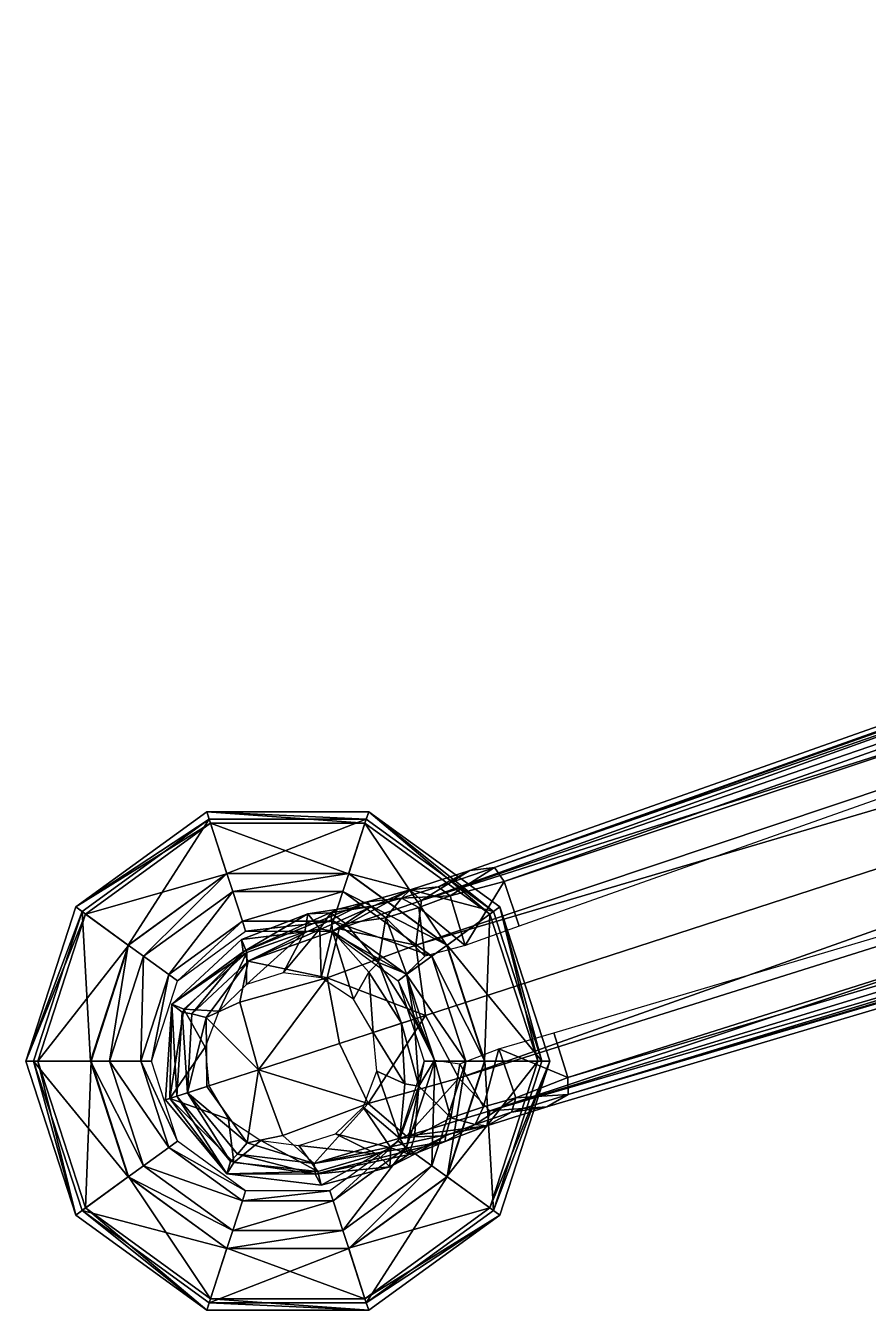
# Model space of a CAD drawing. Header units: inches. Extents: x -13.3 to 13.3, y -2.3 to 23.
# Drawn here: x -13.316 to -10.107, y 6.654 to 11.544 of the extents above; entities that cross this region are included whole.
import ezdxf

# ---------------------------------------------------------------- set-up
doc = ezdxf.new("R2010")
doc.units = ezdxf.units.IN
doc.header["$MEASUREMENT"] = 0
doc.layers.add('AFUSE-3D-042', color=42, linetype='Continuous')
doc.layers.add('AFUSE-3D-043', color=43, linetype='Continuous')

msp = doc.modelspace()

# ---------------------------------------------------------------- meshes
at = {"layer": 'AFUSE-3D-042'}
mesh = msp.add_polyface(dxfattribs=at)
corners = [(-11.3199, 7.6027, 0.102), (-11.5105, 8.1892, 0.102), (-12.0094, 8.5517, 0.102), (-12.6261, 8.5517, 0.102), (-13.125, 8.1892, 0.102), (-13.3156, 7.6027, 0.102), (-13.125, 7.0162, 0.102), (-12.6261, 6.6537, 0.102), (-12.0094, 6.6537, 0.102), (-11.5105, 7.0162, 0.102), (-11.3199, 7.6027, 0.1522), (-11.5105, 8.1892, 0.1522), (-12.0094, 8.5517, 0.1522), (-12.6261, 8.5517, 0.1522), (-13.125, 8.1892, 0.1522), (-13.3156, 7.6027, 0.1522), (-13.125, 7.0162, 0.1522), (-12.6261, 6.6537, 0.1522), (-12.0094, 6.6537, 0.1522), (-11.5105, 7.0162, 0.1522), (-11.5669, 7.6027, 0.289), (-11.7103, 8.044, 0.289), (-12.0857, 8.3168, 0.289), (-12.5498, 8.3168, 0.289), (-12.9252, 8.044, 0.289), (-13.0686, 7.6027, 0.289), (-12.9252, 7.1614, 0.289), (-12.5498, 6.8886, 0.289), (-12.0857, 6.8886, 0.289), (-11.7103, 7.1614, 0.289), (-11.3499, 7.6027, 0.2028), (-11.5348, 8.1716, 0.2028), (-12.0187, 8.5232, 0.2028), (-12.6168, 8.5232, 0.2028), (-13.1007, 8.1716, 0.2028), (-13.2856, 7.6027, 0.2028), (-13.1007, 7.0338, 0.2028), (-12.6168, 6.6822, 0.2028), (-12.0187, 6.6822, 0.2028), (-11.5348, 7.0338, 0.2028), (-11.6391, 7.6027, 0.3924), (-11.7687, 8.0016, 0.3924), (-12.108, 8.2481, 0.3924), (-12.5274, 8.2481, 0.3924), (-12.8668, 8.0016, 0.3924), (-12.9964, 7.6027, 0.3924), (-12.8668, 7.2038, 0.3924), (-12.5274, 6.9573, 0.3924), (-12.108, 6.9573, 0.3924), (-11.7687, 7.2038, 0.3924), (-11.7582, 7.6027, 2.6379), (-11.8651, 7.9316, 2.6379), (-12.1448, 8.1348, 2.6379), (-12.4906, 8.1348, 2.6379), (-12.7704, 7.9316, 2.6379), (-12.8773, 7.6027, 2.6379), (-12.7704, 7.2738, 2.6379), (-12.4906, 7.0706, 2.6379), (-12.1448, 7.0706, 2.6379), (-11.8651, 7.2738, 2.6379), (-11.7984, 7.6027, 2.6929), (-11.8976, 7.908, 2.6929), (-12.1573, 8.0966, 2.6929), (-12.4782, 8.0966, 2.6929), (-12.7379, 7.908, 2.6929), (-12.8371, 7.6027, 2.6929), (-12.7379, 7.2975, 2.6929), (-12.4782, 7.1088, 2.6929), (-12.1573, 7.1088, 2.6929), (-11.8976, 7.2975, 2.6929), (-11.366, 7.6027, 0.0477), (-11.5477, 8.1621, 0.0477), (-12.0236, 8.5079, 0.0477), (-12.6119, 8.5079, 0.0477), (-13.0878, 8.1621, 0.0477), (-13.2695, 7.6027, 0.0477), (-13.0878, 7.0433, 0.0477), (-12.6119, 6.6975, 0.0477), (-12.0236, 6.6975, 0.0477), (-11.5477, 7.0433, 0.0477), (-11.5688, 7.6027, 0), (-11.7119, 8.0429, 0), (-12.0863, 8.3149, 0), (-12.5492, 8.3149, 0), (-12.9236, 8.0429, 0), (-13.0666, 7.6027, 0), (-12.9236, 7.1625, 0), (-12.5492, 6.8905, 0), (-12.0863, 6.8905, 0), (-11.7119, 7.1625, 0)]
mesh.append_faces([[corners[k] for k in face] for face in [(0, 1, 11), (11, 10, 0), (1, 2, 12), (12, 11, 1), (2, 3, 13), (13, 12, 2), (3, 4, 14), (14, 13, 3), (4, 5, 15), (15, 14, 4), (5, 6, 16), (16, 15, 5), (6, 7, 17), (17, 16, 6), (7, 8, 18), (18, 17, 7), (8, 9, 19), (19, 18, 8), (9, 0, 10), (10, 19, 9), (11, 31, 30), (30, 10, 11), (12, 32, 31), (31, 11, 12), (13, 33, 32), (32, 12, 13), (14, 34, 33), (33, 13, 14), (15, 35, 34), (34, 14, 15), (16, 36, 35), (35, 15, 16), (17, 37, 36), (36, 16, 17), (18, 38, 37), (37, 17, 18), (19, 39, 38), (38, 18, 19), (10, 30, 39), (39, 19, 10), (21, 20, 30), (30, 31, 21), (22, 21, 31), (31, 32, 22), (23, 22, 32), (32, 33, 23), (24, 23, 33), (33, 34, 24), (25, 24, 34), (34, 35, 25), (26, 25, 35), (35, 36, 26), (27, 26, 36), (36, 37, 27), (28, 27, 37), (37, 38, 28), (29, 28, 38), (38, 39, 29), (20, 29, 39), (39, 30, 20), (20, 21, 41), (41, 40, 20), (21, 22, 42), (42, 41, 21), (22, 23, 43), (43, 42, 22), (23, 24, 44), (44, 43, 23), (24, 25, 45), (45, 44, 24), (25, 26, 46), (46, 45, 25), (26, 27, 47), (47, 46, 26), (27, 28, 48), (48, 47, 27), (28, 29, 49), (49, 48, 28), (29, 20, 40), (40, 49, 29), (40, 41, 51), (51, 50, 40), (41, 42, 52), (52, 51, 41), (42, 43, 53), (53, 52, 42), (43, 44, 54), (54, 53, 43), (44, 45, 55), (55, 54, 44), (45, 46, 56), (56, 55, 45), (46, 47, 57), (57, 56, 46), (47, 48, 58), (58, 57, 47), (48, 49, 59), (59, 58, 48), (49, 40, 50), (50, 59, 49), (50, 51, 61), (61, 60, 50), (51, 52, 62), (62, 61, 51), (52, 53, 63), (63, 62, 52), (53, 54, 64), (64, 63, 53), (54, 55, 65), (65, 64, 54), (55, 56, 66), (66, 65, 55), (56, 57, 67), (67, 66, 56), (57, 58, 68), (68, 67, 57), (58, 59, 69), (69, 68, 58), (59, 50, 60), (60, 69, 59), (1, 0, 70), (70, 71, 1), (2, 1, 71), (71, 72, 2), (3, 2, 72), (72, 73, 3), (4, 3, 73), (73, 74, 4), (5, 4, 74), (74, 75, 5), (6, 5, 75), (75, 76, 6), (7, 6, 76), (76, 77, 7), (8, 7, 77), (77, 78, 8), (9, 8, 78), (78, 79, 9), (0, 9, 79), (79, 70, 0), (71, 70, 80), (80, 81, 71), (72, 71, 81), (81, 82, 72), (73, 72, 82), (82, 83, 73), (74, 73, 83), (83, 84, 74), (75, 74, 84), (84, 85, 75), (76, 75, 85), (85, 86, 76), (77, 76, 86), (86, 87, 77), (78, 77, 87), (87, 88, 78), (79, 78, 88), (88, 89, 79), (70, 79, 89), (89, 80, 70)]], dxfattribs={"vtx2": -1})
at = {"layer": 'AFUSE-3D-043'}
mesh = msp.add_polyface(dxfattribs=at)
corners = [(-2.5259, 11.5437, 5.7844), (-11.6239, 8.3283, 3.4404), (-11.8086, 8.2134, 3.9817), (-11.8512, 8.254, 3.319), (-11.8302, 8.0436, 4.219), (-2.5008, 11.1702, 7.661), (-11.7931, 7.7761, 4.2971), (-2.4279, 10.8191, 7.7574), (-2.4708, 11.4718, 5.3582), (-11.4932, 8.2861, 3.1377), (-11.5305, 8.3389, 3.1934), (-11.6987, 8.2316, 3.0404), (-11.7445, 8.2663, 3.095), (-11.8849, 8.2232, 3.0051), (-11.8191, 8.1868, 2.9595), (-11.6424, 8.0428, 3.0498), (-11.7956, 8.0017, 2.9438), (-11.4365, 8.1166, 3.1431), (-2.4156, 11.3094, 5.3662), (-11.5486, 7.4132, 3.9817), (-11.3317, 7.4288, 3.4404), (-2.0812, 10.1752, 5.7844), (-11.5592, 7.3554, 3.319), (-11.8651, 7.3165, 3.8734), (-11.6659, 7.5379, 4.219), (-2.2805, 10.4921, 7.661), (-11.449, 7.4631, 3.0404), (-11.2507, 7.5398, 3.1377), (-11.2499, 7.4751, 3.1934), (-11.4656, 7.4081, 3.095), (-11.6045, 7.3604, 3.0051), (-11.5727, 7.4285, 2.9595), (-11.6974, 7.387, 2.8542), (-11.7171, 7.3179, 2.8911), (-11.8347, 7.3139, 2.6708), (-11.7189, 7.296, 3.1586), (-11.8245, 7.253, 2.9894), (-11.8556, 7.2485, 2.6886), (-11.8192, 7.5072, 2.6758), (-11.7585, 7.6057, 2.8513), (-11.6625, 7.5921, 2.9438), (-11.5145, 7.6489, 3.0498), (-11.3045, 7.7102, 3.1431)]
mesh.append_faces([[corners[k] for k in face] for face in [(0, 1, 2), (2, 1, 3), (2, 4, 5), (4, 6, 7), (8, 9, 10), (11, 12, 10), (10, 9, 11), (13, 12, 11), (11, 14, 13), (12, 3, 1), (1, 10, 12), (10, 1, 0), (14, 11, 15), (15, 16, 14), (15, 11, 9), (9, 17, 15), (18, 17, 9), (19, 20, 21), (22, 20, 19), (19, 23, 22), (23, 19, 24), (25, 24, 19), (7, 6, 24), (26, 27, 28), (28, 29, 26), (30, 31, 26), (26, 29, 30), (32, 31, 30), (30, 33, 32), (34, 32, 33), (35, 36, 33), (33, 30, 35), (37, 33, 36), (29, 28, 20), (20, 22, 29), (22, 35, 30), (30, 29, 22), (38, 39, 32), (32, 34, 38), (32, 39, 40), (40, 31, 32), (31, 40, 41), (41, 26, 31), (41, 42, 27), (27, 26, 41)]], dxfattribs={"vtx2": -1})
mesh = msp.add_polyface(dxfattribs=at)
corners = [(-11.8086, 8.2134, 3.9817), (-2.4643, 11.4231, 7.3127), (-2.5259, 11.5437, 5.7844), (-2.5008, 11.1702, 7.661), (-2.4279, 10.8191, 7.7574), (-11.8302, 8.0436, 4.219), (-11.5305, 8.3389, 3.1934), (-2.4997, 11.525, 5.411), (-2.4708, 11.4718, 5.3582), (-11.4932, 8.2861, 3.1377), (-2.4156, 11.3094, 5.3662), (-2.0812, 10.1752, 5.7844), (-2.1022, 10.309, 7.3127), (-11.5486, 7.4132, 3.9817), (-2.2805, 10.4921, 7.661), (-11.6659, 7.5379, 4.219), (-1.7629, 10.2368, 5.8629), (-1.735, 10.3842, 7.4757), (-1.3871, 10.1915, 5.9183), (-1.3495, 10.3317, 7.5837), (-1.817, 10.6424, 7.8767), (-1.2508, 10.653, 8.0727), (-1.1222, 10.063, 5.9339), (-1.0364, 10.1812, 7.6198), (-0.8461, 10.4431, 8.1056), (-11.2499, 7.4751, 3.1934), (-11.2507, 7.5398, 3.1377), (-2.0789, 10.2658, 5.3582), (-2.071, 10.2058, 5.411), (-11.3317, 7.4288, 3.4404), (-1.7408, 10.3312, 5.4314), (-1.7476, 10.2705, 5.4779), (-1.3625, 10.2954, 5.4861), (-1.3873, 10.2231, 5.5361), (-1.1027, 10.0899, 5.5339), (-1.0567, 10.1532, 5.502), (-2.1298, 10.4296, 5.3662), (-11.3045, 7.7102, 3.1431), (-1.753, 10.524, 5.4526), (-1.327, 10.5604, 5.5156), (-0.8856, 10.3887, 5.5266)]
mesh.append_faces([[corners[k] for k in face] for face in [(0, 1, 2), (3, 1, 0), (4, 3, 5), (6, 7, 8), (2, 7, 6), (9, 8, 10), (11, 12, 13), (13, 12, 14), (15, 14, 4), (16, 17, 12), (12, 11, 16), (18, 19, 17), (17, 16, 18), (20, 14, 12), (12, 17, 20), (17, 19, 21), (22, 23, 19), (19, 18, 22), (24, 21, 19), (19, 23, 24), (25, 26, 27), (27, 28, 25), (25, 28, 11), (11, 29, 25), (30, 31, 28), (28, 27, 30), (32, 33, 31), (31, 30, 32), (34, 33, 32), (32, 35, 34), (18, 33, 34), (34, 22, 18), (16, 31, 33), (33, 18, 16), (11, 28, 31), (31, 16, 11), (36, 27, 26), (26, 37, 36), (38, 30, 27), (27, 36, 38), (39, 32, 30), (30, 38, 39), (40, 35, 32), (32, 39, 40)]], dxfattribs={"vtx2": -1})
mesh = msp.add_polyface(dxfattribs=at)
corners = [(-11.8512, 8.254, 3.319), (-12.1215, 8.1056, 3.8734), (-11.8086, 8.2134, 3.9817), (-11.8302, 8.0436, 4.219), (-11.7931, 7.7761, 4.2971), (-12.1674, 7.919, 4.1025), (-11.9444, 8.1472, 2.8542), (-12.001, 8.1914, 2.8911), (-11.8849, 8.2232, 3.0051), (-11.8191, 8.1868, 2.9595), (-12.0984, 8.1256, 2.6708), (-12.0153, 8.2081, 3.1586), (-11.7445, 8.2663, 3.095), (-11.9723, 7.9783, 2.6758), (-11.8653, 7.9343, 2.8513), (-11.8369, 7.7619, 2.6864), (-11.8852, 7.7462, 2.6304), (-12.0092, 7.9404, 2.6296), (-11.7956, 8.0017, 2.9438), (-11.8256, 7.7655, 2.7849), (-11.9921, 7.7115, 2.628), (-12.0676, 7.8383, 2.6283), (-12.213, 7.1717, 3.2537), (-11.8245, 7.253, 2.9894), (-11.7189, 7.296, 3.1586), (-11.9285, 7.2002, 2.7059), (-12.2176, 7.2121, 3.7156), (-11.5592, 7.3554, 3.319), (-11.8651, 7.3165, 3.8734), (-11.6659, 7.5379, 4.219), (-12.0119, 7.4405, 4.1025), (-12.1206, 7.6697, 4.1842), (-11.7171, 7.3179, 2.8911), (-11.8556, 7.2485, 2.6886), (-11.8347, 7.3139, 2.6708), (-11.9251, 7.2727, 2.6296), (-11.8911, 7.3077, 2.6299), (-11.9782, 7.2483, 2.6294), (-11.8192, 7.5072, 2.6758), (-11.8714, 7.5162, 2.6296), (-11.7585, 7.6057, 2.8513), (-12.0301, 7.4272, 2.6292), (-12.136, 7.3259, 2.6306), (-11.9786, 7.5644, 2.6283)]
mesh.append_faces([[corners[k] for k in face] for face in [(0, 1, 2), (3, 2, 1), (4, 3, 5), (6, 7, 8), (8, 9, 6), (7, 6, 10), (11, 8, 7), (0, 12, 8), (8, 11, 0), (13, 10, 6), (6, 14, 13), (13, 15, 16), (16, 17, 13), (6, 9, 18), (18, 14, 6), (15, 13, 14), (14, 19, 15), (17, 16, 20), (20, 21, 17), (22, 23, 24), (25, 23, 22), (26, 24, 27), (27, 28, 26), (29, 30, 28), (30, 29, 4), (4, 31, 30), (32, 33, 34), (23, 25, 33), (33, 35, 36), (36, 34, 33), (25, 37, 35), (35, 33, 25), (38, 34, 36), (36, 39, 38), (38, 39, 16), (16, 15, 38), (15, 19, 40), (40, 38, 15), (41, 36, 35), (42, 35, 37), (36, 41, 43), (43, 39, 36), (39, 43, 20), (20, 16, 39)]], dxfattribs={"vtx2": -1})
mesh = msp.add_polyface(dxfattribs=at)
corners = [(-12.488, 8.0183, 3.2537), (-12.4681, 7.9829, 3.7156), (-12.0153, 8.2081, 3.1586), (-12.126, 8.1809, 2.9894), (-12.2412, 8.1624, 2.7059), (-12.4938, 8.0654, 2.7371), (-12.1215, 8.1056, 3.8734), (-11.8512, 8.254, 3.319), (-12.7592, 7.819, 2.7214), (-12.7202, 7.7891, 3.2715), (-12.6826, 7.7818, 3.7073), (-12.1674, 7.919, 4.1025), (-12.5007, 7.8263, 3.9663), (-11.8302, 8.0436, 4.219), (-12.1206, 7.6697, 4.1842), (-11.7931, 7.7761, 4.2971), (-12.6278, 7.7688, 3.8806), (-12.0984, 8.1256, 2.6708), (-12.1538, 8.1662, 2.6886), (-12.001, 8.1914, 2.8911), (-12.2531, 8.0944, 2.6294), (-12.4734, 8.0153, 2.6301), (-12.7129, 7.7999, 2.6309), (-12.1477, 8.0974, 2.6299), (-12.1958, 8.1058, 2.6296), (-11.9723, 7.9783, 2.6758), (-12.0092, 7.9404, 2.6296), (-12.4292, 7.5694, 4.061), (-12.7664, 7.4599, 2.6494), (-12.4746, 7.8935, 2.6321), (-12.5805, 7.7922, 2.6335), (-12.632, 7.655, 2.6344), (-12.1899, 7.9191, 2.6292), (-12.3352, 7.9388, 2.6306), (-12.0676, 7.8383, 2.6283)]
mesh.append_faces([[corners[k] for k in face] for face in [(0, 1, 2), (2, 3, 0), (4, 5, 0), (0, 3, 4), (1, 6, 7), (7, 2, 1), (8, 9, 0), (0, 5, 8), (0, 9, 10), (10, 1, 0), (11, 6, 1), (1, 12, 11), (6, 11, 13), (11, 14, 15), (16, 12, 1), (1, 10, 16), (17, 18, 19), (19, 3, 2), (18, 4, 3), (3, 19, 18), (5, 4, 20), (20, 21, 5), (8, 5, 21), (21, 22, 8), (18, 17, 23), (23, 24, 18), (4, 18, 24), (24, 20, 4), (25, 26, 23), (23, 17, 25), (11, 12, 27), (27, 14, 11), (27, 12, 16), (8, 22, 28), (21, 20, 29), (29, 30, 21), (22, 21, 30), (30, 31, 22), (24, 23, 32), (32, 33, 24), (20, 24, 33), (33, 29, 20), (23, 26, 34), (34, 32, 23)]], dxfattribs={"vtx2": -1})
mesh = msp.add_polyface(dxfattribs=at)
corners = [(-12.7202, 7.7891, 3.2715), (-12.7397, 7.4685, 3.2514), (-12.7, 7.4814, 3.7085), (-12.6826, 7.7818, 3.7073), (-12.6264, 7.5054, 3.9171), (-12.6278, 7.7688, 3.8806), (-12.7592, 7.819, 2.7214), (-12.7829, 7.4545, 2.7293), (-12.4292, 7.5694, 4.061), (-12.7664, 7.4599, 2.6494), (-12.7129, 7.7999, 2.6309), (-12.632, 7.655, 2.6344), (-12.6185, 7.5079, 2.6347), (-11.7189, 7.296, 3.1586), (-12.2176, 7.2121, 3.7156), (-12.213, 7.1717, 3.2537), (-12.19, 7.1302, 2.7371), (-11.9285, 7.2002, 2.7059), (-12.5494, 7.1735, 2.7214), (-12.5355, 7.2207, 3.2715), (-12.5094, 7.2487, 3.7073), (-12.0119, 7.4405, 4.1025), (-12.3361, 7.3196, 3.9663), (-11.8651, 7.3165, 3.8734), (-12.4727, 7.2914, 3.8806), (-12.2028, 7.1827, 2.6301), (-11.9782, 7.2483, 2.6294), (-12.5233, 7.2162, 2.6309), (-12.1206, 7.6697, 4.1842), (-12.4207, 7.3003, 2.6335), (-12.2754, 7.2806, 2.6321), (-12.543, 7.381, 2.6344), (-11.9251, 7.2727, 2.6296), (-12.136, 7.3259, 2.6306), (-12.0301, 7.4272, 2.6292)]
mesh.append_faces([[corners[k] for k in face] for face in [(0, 1, 2), (2, 3, 0), (2, 4, 5), (5, 3, 2), (1, 0, 6), (6, 7, 1), (5, 4, 8), (9, 7, 6), (9, 10, 11), (11, 12, 9), (13, 14, 15), (15, 16, 17), (18, 16, 15), (15, 19, 18), (15, 14, 20), (20, 19, 15), (19, 20, 2), (2, 1, 19), (21, 22, 14), (14, 23, 21), (2, 20, 24), (24, 4, 2), (24, 20, 14), (14, 22, 24), (16, 25, 26), (26, 17, 16), (18, 27, 25), (25, 16, 18), (1, 7, 18), (18, 19, 1), (21, 28, 8), (8, 22, 21), (8, 4, 24), (24, 22, 8), (18, 7, 9), (9, 27, 18), (25, 29, 30), (30, 26, 25), (27, 31, 29), (29, 25, 27), (9, 12, 31), (31, 27, 9), (32, 33, 34), (26, 30, 33)]], dxfattribs={"vtx2": -1})

doc.saveas('drawing.dxf')
